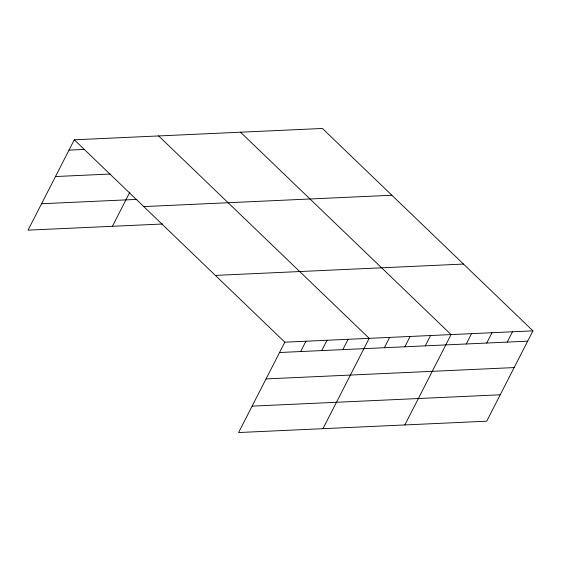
<?xml version="1.0" encoding="UTF-8"?>
<svg xmlns="http://www.w3.org/2000/svg" width="561" height="561" viewBox="0 0 561 561"><rect width="100%" height="100%" fill="white"/><g stroke="black" fill="none" stroke-linecap="round" stroke-linejoin="round"><path stroke-width="0.84" d="M532.95 330.85L284.834 342.189L238.6 432.538L486.717 421.199L532.95 330.85L322.4 128.462L74.283 139.801L28.05 230.15L162.732 223.993M112.41 226.293L129.9 192.114M300.64 351.551L305.92 341.221M321.726 350.583L327.014 340.261M342.82 349.622L348.101 339.3M322.961 428.681L369.194 338.332L158.644 135.951M384.376 347.722L389.664 337.399M404.846 346.789L410.133 336.46M425.315 345.849L430.603 335.527M404.839 424.936L451.072 334.587L240.522 132.207M466.254 343.977L471.542 333.655M486.724 343.044L492.011 332.722M507.193 342.112L512.481 331.782M68.996 150.131L84.185 149.436M55.483 176.54L110.321 174.029M41.563 203.741L137.01 199.379M143.763 206.588L391.88 195.249M215.354 275.402L463.47 264.063M279.546 352.511L527.67 341.172M266.033 378.92L514.157 367.581M252.113 406.129L500.23 394.79M74.283 139.801L284.834 342.189"/></g></svg>
